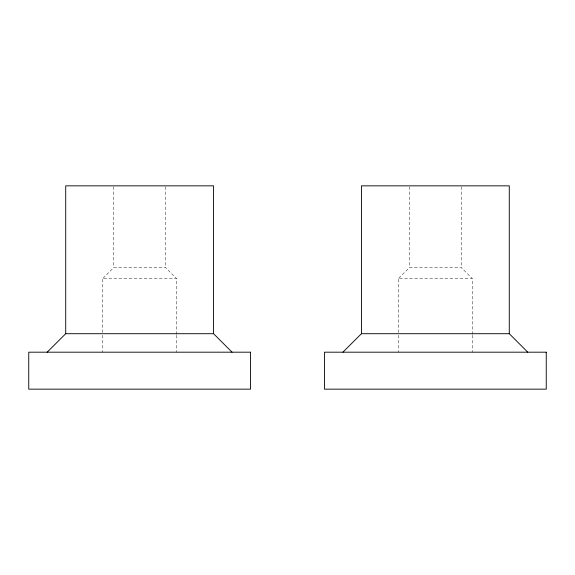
<?xml version="1.0" encoding="UTF-8"?>
<svg xmlns="http://www.w3.org/2000/svg" width="575" height="575" viewBox="0 0 575 575"><rect width="100%" height="100%" fill="white"/><g stroke="black" fill="none" stroke-linecap="round" stroke-linejoin="round"><path stroke-width="0.43" stroke-dasharray="2.88 2.16" d="M103.026 278.257L113.771 267.54L165.521 267.54L176.259 278.257M398.741 278.257L409.479 267.54L461.229 267.54L471.974 278.257M472.319 334.377L472.319 278.257L398.396 278.257L398.396 334.377M472.319 335.261L472.319 352.188M461.229 186.746L461.229 267.54M409.479 186.746L409.479 267.54M398.396 335.261L398.396 352.188M176.604 334.377L176.604 278.257L102.681 278.257L102.681 334.377M176.604 335.261L176.604 352.188M165.521 186.746L165.521 267.54M113.771 186.746L113.771 267.54M102.681 335.261L102.681 352.188"/><path stroke-width="0.86" d="M47.179 352.188L65.715 333.708L213.569 333.708L232.056 352.188M342.894 352.188L361.431 333.708L509.285 333.708L527.771 352.188M509.285 333.708L509.285 185.847L361.431 185.847L361.431 333.708M213.569 333.708L213.569 185.847L65.715 185.847L65.715 333.708M250.535 352.188L28.75 352.188L28.75 389.153L250.535 389.153L250.535 352.188M546.25 352.188L324.465 352.188L324.465 389.153L546.25 389.153L546.25 352.188"/></g></svg>
